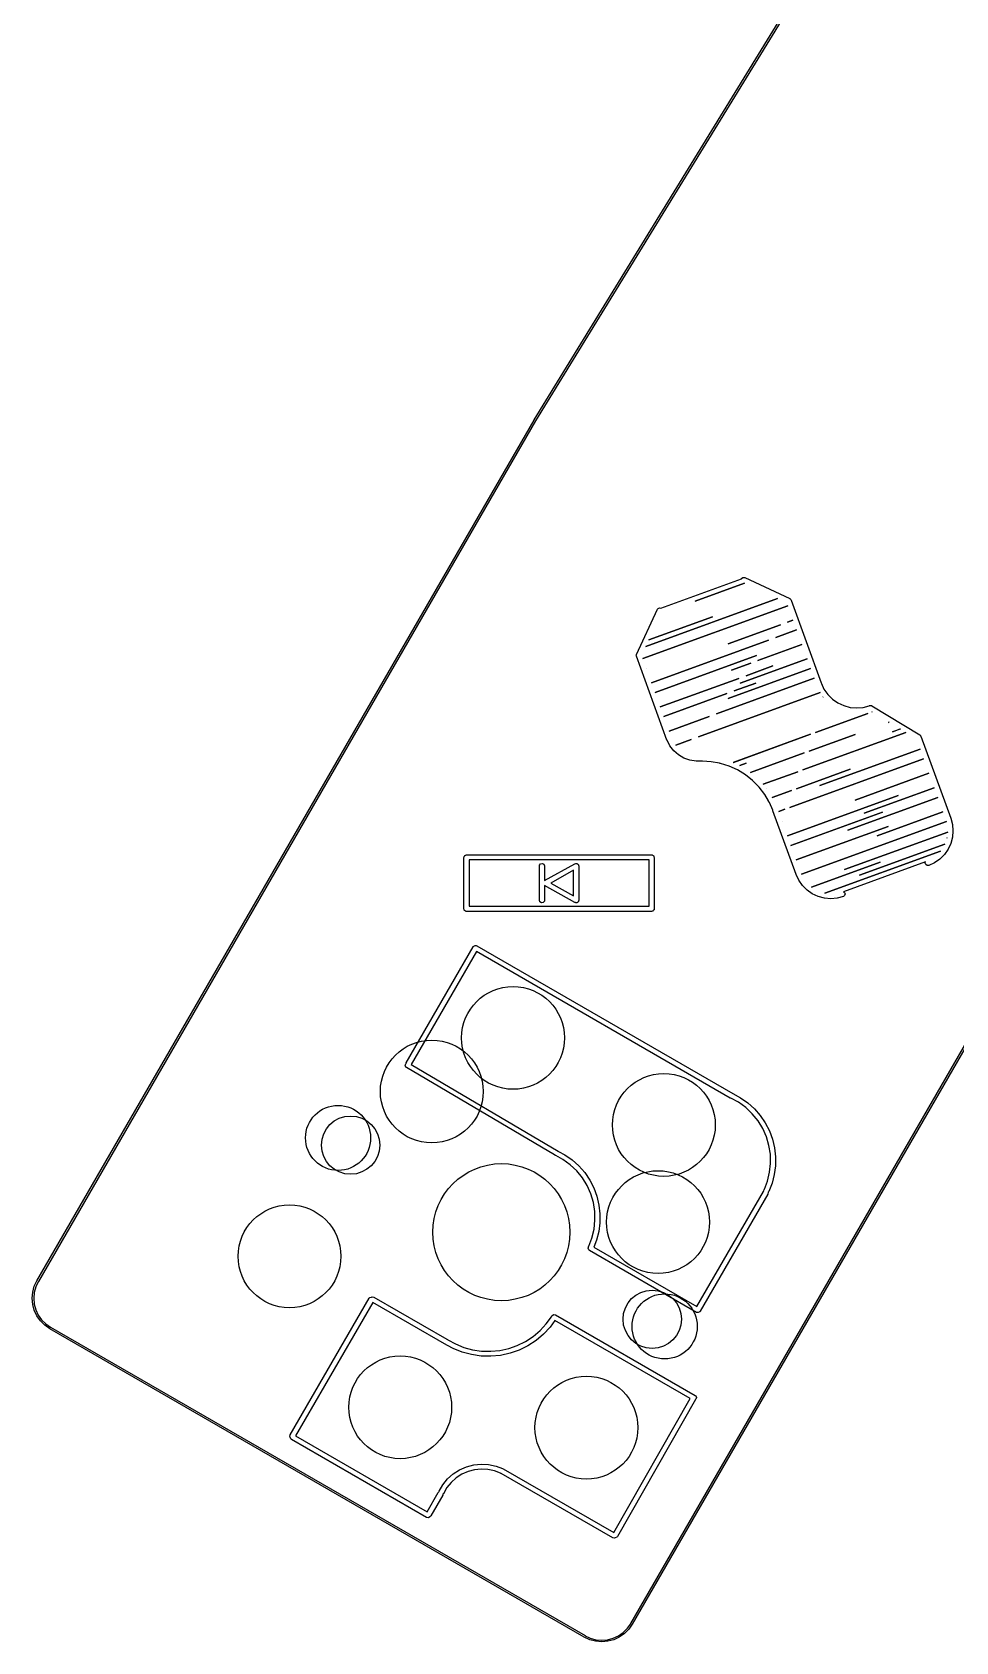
# Model space of a CAD drawing. Extents: x 66 to 223, y -169 to -36.
# Drawn here: x 65.63 to 92.57, y -169.14 to -122.17 of the extents above; entities that cross this region are included whole.
import ezdxf

# ---------------------------------------------------------------- set-up
doc = ezdxf.new("R2010")
doc.units = 0
doc.layers.add('BLACK', color=7, linetype='CONTINUOUS')

msp = doc.modelspace()

# ---------------------------------------------------------------- linework, layer by layer
at = {"layer": 'BLACK', "linetype": 'CONTINUOUS'}
for p, q in [((80.269, -133.486), (89.165, -118.993)), ((89.2113, -119.013), (80.3118, -133.512)), ((65.7687, -158.602), (80.2687, -133.487)), ((80.3118, -133.512), (65.812, -158.627)), ((80.2687, -133.487), (80.269, -133.487)), ((80.269, -133.487), (80.269, -133.486)), ((86.3208, -138.11), (86.3628, -138.081)), ((86.3628, -138.081), (86.4139, -138.086)), ((86.4139, -138.086), (87.7277, -138.698)), ((83.9703, -138.978), (86.3172, -138.124)), ((84.9696, -138.774), (86.4107, -138.25)), ((86.4107, -138.25), (84.9696, -138.774)), ((86.3172, -138.124), (86.3208, -138.11)), ((86.4107, -138.25), (86.4107, -138.25)), ((83.2584, -140.325), (83.871, -139.011)), ((83.4396, -140.448), (87.6682, -138.909)), ((87.6682, -138.909), (83.4396, -140.448)), ((83.5307, -140.096), (87.372, -138.698)), ((87.372, -138.698), (83.5307, -140.096)), ((83.871, -139.011), (83.886, -138.99)), ((83.886, -138.99), (83.9325, -138.968)), ((83.9325, -138.968), (83.9703, -138.978)), ((87.372, -138.698), (87.372, -138.698)), ((87.6682, -138.909), (87.6682, -138.909)), ((87.7277, -138.698), (87.7315, -138.701)), ((87.7315, -138.701), (87.7335, -138.701)), ((87.7335, -138.701), (87.7356, -138.704)), ((87.7356, -138.704), (87.749, -138.713)), ((87.749, -138.713), (87.7559, -138.728)), ((87.7559, -138.728), (87.7664, -138.74)), ((87.7664, -138.74), (88.6472, -141.16)), ((83.6203, -139.904), (85.4701, -139.23)), ((85.4701, -139.23), (83.6203, -139.904)), ((85.9328, -140.02), (87.4542, -139.466)), ((87.4543, -139.466), (85.9328, -140.02)), ((87.4542, -139.466), (87.4543, -139.466)), ((87.6663, -139.389), (87.8222, -139.332)), ((87.8222, -139.332), (87.6663, -139.389)), ((87.6663, -139.389), (87.6663, -139.389)), ((87.8222, -139.332), (87.8222, -139.332)), ((83.6203, -139.904), (83.6203, -139.904)), ((83.6961, -141.153), (87.1079, -139.911)), ((87.1079, -139.911), (83.6961, -141.153)), ((87.1079, -139.911), (87.1079, -139.911)), ((87.3199, -139.834), (87.9248, -139.614)), ((87.9248, -139.614), (87.3199, -139.834)), ((87.3199, -139.834), (87.3199, -139.834)), ((87.9248, -139.614), (87.9248, -139.614)), ((83.2514, -140.356), (83.257, -140.341)), ((83.2542, -140.373), (83.2514, -140.356)), ((83.254, -140.376), (83.2542, -140.373)), ((83.2551, -140.378), (83.254, -140.376)), ((83.2559, -140.382), (83.2551, -140.378)), ((84.1452, -142.825), (83.2559, -140.382)), ((83.257, -140.341), (83.2584, -140.325)), ((83.5307, -140.096), (83.5307, -140.096)), ((83.7988, -141.435), (86.7615, -140.357)), ((86.7615, -140.357), (83.7988, -141.435)), ((86.7615, -140.357), (86.7615, -140.357)), ((86.8004, -140.502), (88.0787, -140.037)), ((88.0787, -140.037), (86.8004, -140.502)), ((88.0787, -140.037), (88.0787, -140.037)), ((83.4396, -140.448), (83.4396, -140.448)), ((83.5422, -140.73), (83.5422, -140.73)), ((83.5422, -140.73), (83.5426, -140.73)), ((83.5426, -140.73), (83.5422, -140.73)), ((83.5426, -140.73), (83.5426, -140.73)), ((85.9345, -141.615), (88.3352, -140.742)), ((88.3352, -140.742), (85.9345, -141.615)), ((86.0315, -140.782), (86.5883, -140.579)), ((86.5883, -140.579), (86.0315, -140.782)), ((86.2809, -141.17), (88.2326, -140.46)), ((88.2326, -140.46), (86.2809, -141.17)), ((86.454, -140.947), (87.232, -140.664)), ((87.232, -140.664), (86.454, -140.947)), ((86.5883, -140.579), (86.5883, -140.579)), ((86.8004, -140.502), (86.8004, -140.502)), ((88.2326, -140.46), (88.2326, -140.46)), ((88.3352, -140.742), (88.3352, -140.742)), ((83.6961, -141.153), (83.6961, -141.153)), ((83.9527, -141.858), (86.242, -141.025)), ((86.242, -141.025), (83.9527, -141.858)), ((85.5881, -142.061), (88.4378, -141.024)), ((88.4378, -141.024), (85.5881, -142.061)), ((86.1077, -141.393), (86.7348, -141.164)), ((86.7348, -141.164), (86.1077, -141.393)), ((86.242, -141.025), (86.242, -141.025)), ((86.2809, -141.17), (86.2809, -141.17)), ((86.454, -140.947), (86.454, -140.947)), ((88.4378, -141.024), (88.4378, -141.024)), ((88.6472, -141.16), (88.6472, -141.16)), ((88.6472, -141.16), (88.6472, -141.16)), ((88.6472, -141.16), (88.65, -141.176)), ((88.65, -141.176), (88.7245, -141.336)), ((88.7245, -141.336), (88.8349, -141.494)), ((83.7988, -141.435), (83.7988, -141.435)), ((84.0553, -142.14), (85.8956, -141.47)), ((85.8956, -141.47), (84.0553, -142.14)), ((85.0686, -142.729), (88.6184, -141.437)), ((88.6184, -141.437), (85.0686, -142.729)), ((85.8956, -141.47), (85.8956, -141.47)), ((85.9345, -141.615), (85.9345, -141.615)), ((86.1077, -141.393), (86.1077, -141.393)), ((88.6184, -141.437), (88.6184, -141.437)), ((88.7019, -141.56), (88.69, -141.57)), ((88.69, -141.57), (88.7058, -141.564)), ((88.7058, -141.564), (88.7019, -141.56)), ((88.8349, -141.494), (88.971, -141.63)), ((88.971, -141.63), (89.1287, -141.74)), ((89.1287, -141.74), (89.3031, -141.822)), ((89.3031, -141.822), (89.4891, -141.871)), ((89.8726, -141.871), (90.0486, -141.824)), ((90.0486, -141.824), (90.057, -141.818)), ((90.057, -141.818), (90.0651, -141.817)), ((90.0651, -141.817), (90.0712, -141.814)), ((90.0712, -141.814), (90.0847, -141.817)), ((90.0847, -141.817), (90.1034, -141.816)), ((90.1034, -141.816), (90.1125, -141.822)), ((90.1125, -141.822), (90.1215, -141.824)), ((90.1215, -141.824), (91.5208, -142.671)), ((83.9527, -141.858), (83.9527, -141.858)), ((84.0553, -142.14), (84.0553, -142.14)), ((84.2092, -142.563), (85.3761, -142.138)), ((85.3761, -142.138), (84.2092, -142.563)), ((85.3761, -142.138), (85.3761, -142.138)), ((85.5881, -142.061), (85.5881, -142.061)), ((88.4825, -142.604), (90.0064, -142.049)), ((90.0064, -142.049), (88.4825, -142.604)), ((89.4891, -141.871), (89.6808, -141.888)), ((89.6808, -141.888), (89.8726, -141.871)), ((90.1281, -142.003), (90.1254, -142.006)), ((90.1254, -142.006), (90.1294, -142.004)), ((90.1294, -142.004), (90.1281, -142.003)), ((90.6183, -142.3), (90.6082, -142.309)), ((90.6082, -142.309), (90.6233, -142.303)), ((90.6233, -142.303), (90.6183, -142.3)), ((84.2092, -142.563), (84.2092, -142.563)), ((85.0686, -142.729), (85.0686, -142.729)), ((88.3376, -142.656), (86.0764, -143.479)), ((86.0848, -143.476), (88.3376, -142.656)), ((88.1078, -143.698), (91.1172, -142.602)), ((91.1172, -142.602), (88.1078, -143.698)), ((88.2952, -143.151), (89.6402, -142.661)), ((89.6402, -142.661), (88.2952, -143.151)), ((88.3376, -142.656), (88.3376, -142.656)), ((88.4825, -142.604), (88.4825, -142.604)), ((90.7214, -142.587), (90.9525, -142.503)), ((90.9458, -142.505), (90.7214, -142.587)), ((90.9503, -142.501), (90.9458, -142.505)), ((90.9525, -142.503), (90.9503, -142.501)), ((91.1172, -142.602), (91.1172, -142.602)), ((91.5208, -142.671), (91.5404, -142.689)), ((91.5404, -142.689), (91.5444, -142.7)), ((91.5444, -142.7), (91.5524, -142.71)), ((91.5524, -142.71), (92.4246, -145.106)), ((84.1478, -142.828), (84.1452, -142.825)), ((84.1478, -142.829), (84.1478, -142.828)), ((84.148, -142.829), (84.1478, -142.829)), ((84.2331, -142.991), (84.148, -142.829)), ((84.3466, -143.136), (84.2331, -142.991)), ((84.4845, -143.257), (84.3466, -143.136)), ((84.4025, -142.971), (84.8565, -142.806)), ((84.8566, -142.806), (84.4025, -142.971)), ((84.4025, -142.971), (84.4025, -142.971)), ((84.8565, -142.806), (84.8566, -142.806)), ((86.586, -143.773), (88.1503, -143.203)), ((88.1503, -143.203), (86.586, -143.773)), ((88.2952, -143.151), (88.2952, -143.151)), ((88.6043, -144.155), (91.5312, -143.09)), ((91.5312, -143.09), (88.6043, -144.155)), ((91.5312, -143.09), (91.5312, -143.09)), ((91.5312, -143.09), (91.5312, -143.09)), ((84.6422, -143.351), (84.4845, -143.257)), ((84.8144, -143.415), (84.6422, -143.351)), ((84.9954, -143.446), (84.8144, -143.415)), ((85.1703, -143.444), (84.9954, -143.446)), ((85.1712, -143.444), (85.1703, -143.444)), ((85.1722, -143.444), (85.1712, -143.444)), ((85.179, -143.444), (85.1722, -143.444)), ((85.1856, -143.441), (85.179, -143.444)), ((85.4399, -143.457), (85.1856, -143.441)), ((85.683, -143.502), (85.4399, -143.457)), ((85.696, -143.506), (85.683, -143.502)), ((85.7024, -143.505), (85.696, -143.506)), ((85.7045, -143.506), (85.7024, -143.505)), ((85.9611, -143.587), (85.7045, -143.506)), ((86.206, -143.698), (85.9611, -143.587)), ((86.0764, -143.479), (86.0795, -143.481)), ((86.0795, -143.481), (86.0848, -143.476)), ((86.4355, -143.839), (86.206, -143.698)), ((86.4526, -143.502), (86.2712, -143.568)), ((86.2712, -143.568), (86.2733, -143.569)), ((86.2733, -143.569), (86.277, -143.566)), ((86.277, -143.566), (86.4526, -143.502)), ((87.7331, -144.792), (91.6338, -143.372)), ((91.6338, -143.372), (87.7332, -144.792)), ((87.9205, -144.245), (89.4923, -143.673)), ((89.4923, -143.673), (87.9205, -144.245)), ((88.1078, -143.698), (88.1078, -143.698)), ((91.6338, -143.372), (91.6338, -143.372)), ((86.6461, -144.006), (86.4355, -143.839)), ((86.586, -143.773), (86.586, -143.773)), ((86.8347, -144.198), (86.6461, -144.006)), ((87.9629, -143.75), (86.9557, -144.117)), ((86.9557, -144.117), (86.9559, -144.117)), ((86.9559, -144.117), (86.9564, -144.117)), ((86.9564, -144.117), (87.9629, -143.75)), ((87.9629, -143.75), (87.9629, -143.75)), ((89.6374, -144.578), (91.7877, -143.795)), ((91.7877, -143.795), (89.6374, -144.578)), ((91.7877, -143.795), (91.7877, -143.795)), ((86.9985, -144.412), (86.8347, -144.198)), ((87.11, -144.601), (86.9985, -144.412)), ((87.0547, -144.241), (87.0515, -144.242)), ((87.0515, -144.242), (87.0522, -144.243)), ((87.0522, -144.243), (87.0547, -144.241)), ((87.1091, -144.606), (87.11, -144.601)), ((87.1347, -144.65), (87.1091, -144.606)), ((87.1386, -144.652), (87.1347, -144.65)), ((87.2355, -144.875), (87.1386, -144.652)), ((87.2193, -144.5), (87.7756, -144.297)), ((87.7756, -144.297), (87.2193, -144.5)), ((87.2193, -144.5), (87.2193, -144.5)), ((87.6617, -145.616), (90.8904, -144.441)), ((90.8904, -144.441), (87.6617, -145.616)), ((87.7756, -144.297), (87.7756, -144.297)), ((87.9205, -144.245), (87.9205, -144.245)), ((89.4239, -145.453), (92.0442, -144.5)), ((92.0442, -144.5), (89.4239, -145.453)), ((89.8944, -144.963), (91.9416, -144.218)), ((91.9416, -144.218), (89.8944, -144.963)), ((91.9416, -144.218), (91.9416, -144.218)), ((92.0442, -144.5), (92.0442, -144.5)), ((87.2386, -144.892), (87.2355, -144.875)), ((87.9141, -146.748), (87.2386, -144.892)), ((87.2386, -144.892), (87.2386, -144.892)), ((87.2386, -144.892), (87.2386, -144.892)), ((87.4052, -144.911), (87.5882, -144.845)), ((87.5882, -144.845), (87.4052, -144.911)), ((87.4052, -144.911), (87.4052, -144.911)), ((87.5882, -144.845), (87.5882, -144.845)), ((87.7332, -144.792), (87.7331, -144.792)), ((87.7643, -145.898), (90.436, -144.925)), ((90.436, -144.925), (87.7643, -145.898)), ((90.2819, -145.62), (92.1981, -144.923)), ((92.1981, -144.923), (90.2819, -145.62)), ((92.1981, -144.923), (92.1981, -144.923)), ((92.4246, -145.106), (92.4246, -145.106)), ((92.4246, -145.106), (92.4246, -145.106)), ((92.4246, -145.106), (92.4246, -145.106)), ((92.4246, -145.106), (92.4731, -145.287)), ((87.5078, -145.193), (87.5078, -145.193)), ((87.5078, -145.193), (87.5081, -145.193)), ((87.5081, -145.193), (87.5078, -145.193)), ((87.5081, -145.193), (87.5081, -145.193)), ((87.9182, -146.321), (90.5977, -145.345)), ((90.5977, -145.345), (87.9182, -146.321)), ((88.0729, -146.743), (92.2999, -145.205)), ((92.2999, -145.205), (88.0729, -146.743)), ((89.3253, -146.607), (92.3398, -145.51)), ((92.3398, -145.51), (89.3253, -146.607)), ((92.2999, -145.205), (92.2999, -145.205)), ((92.3398, -145.51), (92.3398, -145.51)), ((92.4731, -145.287), (92.4894, -145.474)), ((92.4894, -145.474), (92.4731, -145.661)), ((87.6617, -145.616), (87.6617, -145.616)), ((87.7643, -145.898), (87.7643, -145.898)), ((88.756, -147.293), (92.1298, -146.065)), ((92.1298, -146.065), (88.756, -147.293)), ((89.767, -146.765), (92.2551, -145.86)), ((92.2551, -145.86), (89.767, -146.765)), ((92.1298, -146.065), (92.1298, -146.065)), ((92.3454, -146.011), (92.2379, -146.165)), ((92.2551, -145.86), (92.2551, -145.86)), ((92.3175, -145.677), (92.3137, -145.679)), ((92.3137, -145.679), (92.3173, -145.678)), ((92.3173, -145.678), (92.3175, -145.677)), ((92.4245, -145.841), (92.3454, -146.011)), ((92.4731, -145.661), (92.4245, -145.841)), ((78.225, -146.25), (78.2267, -146.24)), ((78.225, -147.75), (78.225, -146.25)), ((78.2261, -146.237), (78.2278, -146.234)), ((78.2267, -146.24), (78.2261, -146.237)), ((78.2278, -146.234), (78.2295, -146.224)), ((78.2295, -146.224), (78.242, -146.209)), ((78.242, -146.209), (78.2518, -146.193)), ((78.2518, -146.193), (78.2582, -146.19)), ((78.2582, -146.19), (78.2625, -146.185)), ((78.2625, -146.185), (78.2817, -146.182)), ((78.2817, -146.182), (78.3, -146.175)), ((78.3, -146.175), (83.7, -146.175)), ((78.375, -146.325), (78.375, -147.675)), ((83.625, -146.325), (78.375, -146.325)), ((80.425, -146.5), (80.4295, -146.474)), ((80.425, -147.5), (80.425, -146.5)), ((80.4295, -146.474), (80.4625, -146.435)), ((80.4625, -146.435), (80.513, -146.426)), ((80.513, -146.426), (80.5575, -146.452)), ((80.5575, -146.452), (80.575, -146.5)), ((80.575, -146.928), (81.4636, -146.434)), ((80.575, -146.5), (80.575, -146.928)), ((81.4636, -146.434), (81.4882, -146.426)), ((81.4882, -146.426), (81.5006, -146.428)), ((81.5006, -146.428), (81.513, -146.426)), ((81.513, -146.426), (81.525, -146.433)), ((81.525, -146.433), (81.5386, -146.436)), ((81.5386, -146.436), (81.5465, -146.445)), ((81.5465, -146.445), (81.5575, -146.452)), ((81.5575, -146.452), (81.5622, -146.465)), ((81.5622, -146.465), (81.5709, -146.476)), ((81.5709, -146.476), (81.5707, -146.488)), ((81.5707, -146.488), (81.575, -146.5)), ((81.575, -146.5), (81.575, -147.5)), ((83.625, -147.675), (83.625, -146.325)), ((83.7, -146.175), (83.7097, -146.177)), ((83.7097, -146.177), (83.713, -146.176)), ((83.713, -146.176), (83.7159, -146.178)), ((83.7159, -146.178), (83.7257, -146.18)), ((83.7257, -146.18), (83.7406, -146.192)), ((83.7406, -146.192), (83.7575, -146.202)), ((83.7575, -146.202), (83.7598, -146.208)), ((83.7598, -146.208), (83.765, -146.213)), ((83.765, -146.213), (83.7683, -146.232)), ((83.7683, -146.232), (83.775, -146.25)), ((83.775, -146.25), (83.775, -147.75)), ((87.9182, -146.321), (87.9182, -146.321)), ((90.3661, -146.387), (88.3631, -147.117)), ((88.367, -147.115), (90.3661, -146.387)), ((91.6906, -146.384), (89.2979, -147.255)), ((91.6815, -146.416), (91.6906, -146.384)), ((91.6973, -146.46), (91.6815, -146.416)), ((91.7358, -146.486), (91.6973, -146.46)), ((91.7821, -146.484), (91.7358, -146.486)), ((91.7823, -146.484), (91.7821, -146.484)), ((91.9519, -146.405), (91.7823, -146.484)), ((92.1054, -146.297), (91.9519, -146.405)), ((92.2379, -146.165), (92.1054, -146.297)), ((81.425, -146.627), (80.7544, -147)), ((80.7544, -147), (81.425, -147.373)), ((81.425, -147.373), (81.425, -146.627)), ((83.0892, -168.602), (95.696, -146.766)), ((95.7331, -146.802), (83.1325, -168.627)), ((87.9932, -146.918), (87.914, -146.748)), ((87.914, -146.748), (87.9141, -146.748)), ((88.1007, -147.071), (87.9932, -146.918)), ((88.0729, -146.743), (88.0729, -146.743)), ((81.4636, -147.566), (80.575, -147.072)), ((80.575, -147.072), (80.575, -147.5)), ((88.2332, -147.204), (88.1007, -147.071)), ((88.3867, -147.311), (88.2332, -147.204)), ((88.3631, -147.117), (88.3643, -147.117)), ((88.3643, -147.117), (88.367, -147.115)), ((88.5565, -147.39), (88.3867, -147.311)), ((88.7375, -147.439), (88.5565, -147.39)), ((88.9242, -147.455), (88.7375, -147.439)), ((88.756, -147.293), (88.756, -147.293)), ((89.1109, -147.439), (88.9242, -147.455)), ((89.2919, -147.39), (89.1109, -147.439)), ((89.3284, -147.362), (89.2919, -147.39)), ((89.2919, -147.39), (89.2919, -147.39)), ((89.2979, -147.255), (89.3253, -147.274)), ((89.3253, -147.274), (89.3412, -147.317)), ((89.3412, -147.317), (89.3284, -147.362)), ((78.2317, -147.768), (78.225, -147.75)), ((78.235, -147.787), (78.2317, -147.768)), ((78.2402, -147.792), (78.235, -147.787)), ((78.2425, -147.798), (78.2402, -147.792)), ((78.2594, -147.808), (78.2425, -147.798)), ((78.2743, -147.82), (78.2594, -147.808)), ((78.2841, -147.822), (78.2743, -147.82)), ((78.287, -147.824), (78.2841, -147.822)), ((78.2903, -147.823), (78.287, -147.824)), ((78.3, -147.825), (78.2903, -147.823)), ((83.7, -147.825), (78.3, -147.825)), ((78.375, -147.675), (83.625, -147.675)), ((80.4425, -147.548), (80.425, -147.5)), ((80.487, -147.574), (80.4425, -147.548)), ((80.5375, -147.565), (80.487, -147.574)), ((80.5705, -147.526), (80.5375, -147.565)), ((80.575, -147.5), (80.5705, -147.526)), ((81.476, -147.568), (81.4636, -147.566)), ((81.487, -147.574), (81.476, -147.568)), ((81.5006, -147.571), (81.487, -147.574)), ((81.5142, -147.574), (81.5006, -147.571)), ((81.5251, -147.567), (81.5142, -147.574)), ((81.5375, -147.565), (81.5251, -147.567)), ((81.5464, -147.554), (81.5375, -147.565)), ((81.5582, -147.547), (81.5464, -147.554)), ((81.5624, -147.535), (81.5582, -147.547)), ((81.5705, -147.526), (81.5624, -147.535)), ((81.575, -147.5), (81.5705, -147.526)), ((83.7183, -147.818), (83.7, -147.825)), ((83.7375, -147.815), (83.7183, -147.818)), ((83.7418, -147.81), (83.7375, -147.815)), ((83.7482, -147.807), (83.7418, -147.81)), ((83.758, -147.791), (83.7482, -147.807)), ((83.7705, -147.776), (83.758, -147.791)), ((83.7722, -147.766), (83.7705, -147.776)), ((83.7739, -147.763), (83.7722, -147.766)), ((83.775, -147.75), (83.7733, -147.76)), ((83.7733, -147.76), (83.7739, -147.763)), ((76.5427, -152.241), (78.4967, -148.856)), ((78.4967, -148.856), (78.5031, -148.849)), ((78.5031, -148.849), (78.5042, -148.845)), ((78.5042, -148.845), (78.5071, -148.844)), ((78.5071, -148.844), (78.5135, -148.836)), ((78.5135, -148.836), (78.5318, -148.83)), ((78.5318, -148.83), (78.5487, -148.82)), ((78.5487, -148.82), (78.5553, -148.821)), ((78.5553, -148.821), (78.5617, -148.819)), ((78.5617, -148.819), (78.58, -148.825)), ((78.58, -148.825), (78.5992, -148.829)), ((78.5992, -148.829), (86.0686, -153.141)), ((78.5891, -148.996), (76.6868, -152.291)), ((85.9937, -153.271), (78.5891, -148.996)), ((76.5097, -152.317), (76.5277, -152.269)), ((76.5268, -152.366), (76.5097, -152.317)), ((76.5466, -152.382), (76.5268, -152.366)), ((76.5277, -152.269), (76.5388, -152.263)), ((76.5388, -152.263), (76.5427, -152.241)), ((80.8667, -154.929), (76.5466, -152.382)), ((76.6868, -152.291), (80.9732, -154.818)), ((85.997, -153.272), (85.9937, -153.271)), ((85.9997, -153.274), (85.997, -153.272)), ((86.0113, -153.276), (85.9997, -153.274)), ((86.2328, -153.396), (86.0113, -153.276)), ((86.0686, -153.141), (86.069, -153.141)), ((86.069, -153.141), (86.2921, -153.261)), ((86.4457, -153.551), (86.2328, -153.396)), ((86.2921, -153.261), (86.5052, -153.411)), ((86.6365, -153.732), (86.4457, -153.551)), ((86.5052, -153.411), (86.6986, -153.586)), ((86.6986, -153.586), (86.8696, -153.782)), ((86.8021, -153.936), (86.6365, -153.732)), ((86.9396, -154.161), (86.8021, -153.936)), ((86.8696, -153.782), (87.0156, -153.998)), ((87.0156, -153.998), (87.1345, -154.23)), ((87.0465, -154.401), (86.9396, -154.161)), ((87.1212, -154.654), (87.0465, -154.401)), ((87.1345, -154.23), (87.2246, -154.475)), ((87.2246, -154.475), (87.2846, -154.728)), ((80.8801, -154.942), (80.8667, -154.929)), ((80.8895, -154.943), (80.8801, -154.942)), ((80.897, -154.947), (80.8895, -154.943)), ((80.9004, -154.948), (80.897, -154.947)), ((81.1127, -155.063), (80.9004, -154.948)), ((80.9732, -154.818), (80.985, -154.828)), ((80.985, -154.828), (81.172, -154.929)), ((81.172, -154.929), (81.3847, -155.078)), ((87.1623, -154.914), (87.1212, -154.654)), ((87.1692, -155.177), (87.1623, -154.914)), ((87.2846, -154.728), (87.3136, -154.987)), ((87.3136, -154.987), (87.3112, -155.248)), ((81.3252, -155.218), (81.1127, -155.063)), ((81.5157, -155.398), (81.3252, -155.218)), ((81.3847, -155.078), (81.5778, -155.252)), ((81.681, -155.603), (81.5157, -155.398)), ((81.5778, -155.252), (81.7485, -155.449)), ((81.7485, -155.449), (81.8942, -155.664)), ((87.0801, -155.694), (87.1416, -155.439)), ((87.1416, -155.439), (87.1692, -155.177)), ((87.3112, -155.248), (87.2774, -155.506)), ((81.8182, -155.827), (81.681, -155.603)), ((81.925, -156.067), (81.8182, -155.827)), ((81.8942, -155.664), (82.013, -155.895)), ((82.013, -155.895), (82.103, -156.139)), ((86.9817, -155.938), (86.9897, -155.93)), ((86.9897, -155.93), (87.0801, -155.694)), ((87.2127, -155.758), (87.118, -156.001)), ((87.2774, -155.506), (87.2127, -155.758)), ((81.9996, -156.318), (81.925, -156.067)), ((82.0406, -156.578), (81.9996, -156.318)), ((82.103, -156.139), (82.1629, -156.393)), ((82.1629, -156.393), (82.1919, -156.651)), ((85.0199, -159.358), (86.9594, -155.998)), ((87.0893, -156.073), (85.1168, -159.49)), ((86.9594, -155.998), (86.9761, -155.978)), ((86.9761, -155.978), (86.977, -155.978)), ((86.977, -155.978), (86.9817, -155.938)), ((87.0982, -156.023), (87.0893, -156.073)), ((87.1179, -156.001), (87.0981, -156.023)), ((87.0981, -156.023), (87.0982, -156.023)), ((87.118, -156.001), (87.1179, -156.001)), ((82.02, -157.102), (82.0475, -156.84)), ((82.0475, -156.84), (82.0406, -156.578)), ((82.1919, -156.651), (82.1895, -156.911)), ((81.9587, -157.357), (82.02, -157.102)), ((82.1558, -157.169), (82.0913, -157.421)), ((82.1895, -156.911), (82.1558, -157.169)), ((81.846, -157.655), (81.858, -157.622)), ((81.8636, -157.703), (81.846, -157.655)), ((81.858, -157.622), (81.8606, -157.6)), ((81.8606, -157.6), (81.8685, -157.592)), ((81.8835, -157.72), (81.8636, -157.703)), ((81.8685, -157.592), (81.9587, -157.357)), ((85.0099, -159.525), (81.8835, -157.72)), ((82.0913, -157.421), (82.013, -157.622)), ((82.013, -157.622), (85.0199, -159.358)), ((65.6932, -158.764), (65.7687, -158.602)), ((65.8057, -158.632), (65.7367, -158.78)), ((65.7687, -158.602), (65.7687, -158.602)), ((65.812, -158.627), (65.8057, -158.632)), ((65.6314, -159.114), (65.6469, -158.936)), ((65.6469, -159.292), (65.6314, -159.114)), ((65.6469, -158.936), (65.6932, -158.764)), ((65.6925, -158.944), (65.6776, -159.114)), ((65.6776, -159.114), (65.6925, -159.284)), ((65.7367, -158.78), (65.6925, -158.944)), ((73.1598, -163.1), (75.4598, -159.116)), ((75.4598, -159.116), (75.4765, -159.096)), ((75.4765, -159.096), (75.5247, -159.079)), ((75.5247, -159.079), (75.5292, -159.08)), ((75.5292, -159.08), (75.5459, -159.071)), ((75.5459, -159.071), (75.5964, -159.08)), ((75.5964, -159.08), (77.7273, -160.31)), ((65.6932, -159.465), (65.6469, -159.292)), ((65.6925, -159.284), (65.7367, -159.449)), ((65.7687, -159.627), (65.6932, -159.465)), ((65.7367, -159.449), (65.8088, -159.604)), ((65.8712, -159.773), (65.7687, -159.627)), ((65.8088, -159.604), (65.9066, -159.743)), ((75.5647, -159.235), (73.3147, -163.132)), ((77.7298, -160.485), (75.5647, -159.235)), ((80.6263, -159.86), (80.7763, -159.654)), ((80.7763, -159.654), (80.779, -159.643)), ((80.779, -159.643), (80.7973, -159.628)), ((80.7973, -159.628), (80.8017, -159.616)), ((80.8017, -159.616), (80.8461, -159.59)), ((80.8461, -159.59), (80.8966, -159.599)), ((80.8966, -159.599), (84.9669, -161.949)), ((85.0604, -159.534), (85.0099, -159.525)), ((85.1048, -159.508), (85.0604, -159.534)), ((85.1075, -159.501), (85.1048, -159.508)), ((85.1168, -159.49), (85.1075, -159.501)), ((65.9975, -159.899), (65.8712, -159.773)), ((65.9066, -159.743), (66.0272, -159.864)), ((66.1438, -160.002), (65.9975, -159.899)), ((66.0272, -159.864), (66.1609, -159.958)), ((81.7323, -169.002), (66.1438, -160.002)), ((66.1438, -160.002), (66.1438, -160.002)), ((66.1609, -159.958), (66.1688, -159.959)), ((66.1688, -159.959), (81.7573, -168.959)), ((80.2422, -160.227), (80.4453, -160.055)), ((80.546, -160.161), (80.3294, -160.344)), ((80.4453, -160.055), (80.6263, -159.86)), ((80.739, -159.953), (80.546, -160.161)), ((80.8779, -159.762), (80.739, -159.953)), ((84.8272, -162.042), (80.8779, -159.762)), ((77.7273, -160.31), (77.7451, -160.315)), ((77.7489, -160.488), (77.7298, -160.485)), ((77.7451, -160.315), (77.7521, -160.323)), ((77.9122, -160.579), (77.7489, -160.488)), ((77.7521, -160.323), (77.9753, -160.447)), ((78.1748, -160.686), (77.9122, -160.579)), ((77.9753, -160.447), (78.2215, -160.547)), ((78.2215, -160.547), (78.478, -160.617)), ((78.478, -160.617), (78.7411, -160.655)), ((79.2714, -160.636), (79.5309, -160.578)), ((79.5309, -160.578), (79.7816, -160.49)), ((79.8383, -160.625), (79.571, -160.719)), ((79.7816, -160.49), (80.0199, -160.372)), ((80.0924, -160.499), (79.8383, -160.625)), ((80.0199, -160.372), (80.2422, -160.227)), ((80.3294, -160.344), (80.0924, -160.499)), ((78.4483, -160.76), (78.1748, -160.686)), ((78.7288, -160.801), (78.4483, -160.76)), ((79.0121, -160.808), (78.7288, -160.801)), ((78.7411, -160.655), (79.0068, -160.662)), ((79.0068, -160.662), (79.2714, -160.636)), ((79.2942, -160.78), (79.0121, -160.808)), ((79.571, -160.719), (79.2942, -160.78)), ((82.5984, -165.951), (84.8272, -162.042)), ((84.9669, -161.949), (84.9869, -161.966)), ((84.9869, -161.966), (85.0044, -162.014)), ((85.0044, -162.014), (84.9869, -162.063)), ((84.9821, -162.073), (82.7037, -166.069)), ((84.9836, -162.064), (84.9821, -162.073)), ((84.9869, -162.063), (84.9836, -162.064)), ((73.1509, -163.15), (73.1598, -163.1)), ((73.1605, -163.167), (73.1509, -163.15)), ((73.1589, -163.172), (73.1605, -163.167)), ((73.1764, -163.22), (73.1589, -163.172)), ((73.1964, -163.237), (73.1764, -163.22)), ((77.1368, -165.512), (73.1964, -163.237)), ((73.3147, -163.132), (77.1512, -165.347)), ((77.6088, -164.556), (77.7475, -164.386)), ((77.7475, -164.386), (77.911, -164.239)), ((77.9996, -164.355), (77.8532, -164.486)), ((77.911, -164.239), (78.0954, -164.12)), ((78.1648, -164.249), (77.9996, -164.355)), ((78.0954, -164.12), (78.2962, -164.031)), ((78.3446, -164.169), (78.1648, -164.249)), ((78.2962, -164.031), (78.5084, -163.975)), ((78.5346, -164.119), (78.3446, -164.169)), ((78.5084, -163.975), (78.7268, -163.953)), ((78.7302, -164.099), (78.5346, -164.119)), ((78.7268, -163.953), (78.9459, -163.965)), ((78.9264, -164.11), (78.7302, -164.099)), ((79.1186, -164.151), (78.9264, -164.11)), ((78.9459, -163.965), (79.1605, -164.011)), ((79.2929, -164.219), (79.1186, -164.151)), ((79.1605, -164.011), (79.351, -164.085)), ((79.3002, -164.226), (79.2929, -164.219)), ((79.3127, -164.227), (79.3002, -164.226)), ((82.5669, -166.106), (79.3127, -164.227)), ((79.351, -164.085), (79.3727, -164.089)), ((79.3727, -164.089), (82.5984, -165.951)), ((77.1512, -165.347), (77.4762, -164.784)), ((77.6061, -164.859), (77.2561, -165.465)), ((77.4762, -164.784), (77.4929, -164.764)), ((77.4929, -164.764), (77.4962, -164.763)), ((77.4962, -164.763), (77.4985, -164.745)), ((77.4985, -164.745), (77.6088, -164.556)), ((77.4985, -164.745), (77.4985, -164.745)), ((77.6103, -164.835), (77.6061, -164.859)), ((77.6337, -164.81), (77.6103, -164.835)), ((77.6351, -164.8), (77.6337, -164.81)), ((77.729, -164.639), (77.6351, -164.8)), ((77.8532, -164.486), (77.729, -164.639)), ((77.1873, -165.52), (77.1368, -165.512)), ((77.2318, -165.495), (77.1873, -165.52)), ((77.2348, -165.487), (77.2318, -165.495)), ((77.2394, -165.485), (77.2348, -165.487)), ((77.2561, -165.465), (77.2394, -165.485)), ((82.6175, -166.115), (82.5669, -166.106)), ((82.6343, -166.106), (82.6175, -166.115)), ((82.639, -166.107), (82.6343, -166.106)), ((82.6871, -166.089), (82.639, -166.107)), ((82.7037, -166.069), (82.6871, -166.089)), ((82.9946, -168.743), (83.0881, -168.61)), ((83.0881, -168.61), (83.0892, -168.602)), ((83.0892, -168.602), (83.0892, -168.602)), ((81.8942, -169.077), (81.7323, -169.002)), ((81.7323, -169.002), (81.7323, -169.002)), ((81.7573, -168.959), (81.7622, -168.965)), ((81.7622, -168.965), (81.9101, -169.034)), ((82.0668, -169.124), (81.8942, -169.077)), ((81.9101, -169.034), (82.0748, -169.078)), ((82.0748, -169.078), (82.2448, -169.093)), ((82.2448, -169.093), (82.4148, -169.078)), ((82.4148, -169.078), (82.5796, -169.034)), ((82.5954, -169.077), (82.4228, -169.124)), ((82.5796, -169.034), (82.7342, -168.962)), ((82.7573, -169.002), (82.5954, -169.077)), ((82.7342, -168.962), (82.8739, -168.864)), ((82.9037, -168.899), (82.7573, -169.002)), ((82.8739, -168.864), (82.9946, -168.743)), ((83.03, -168.773), (82.9037, -168.899)), ((83.1325, -168.627), (83.03, -168.773)), ((83.1325, -168.627), (83.1325, -168.627)), ((82.2448, -169.139), (82.0668, -169.124)), ((82.4228, -169.124), (82.2448, -169.139))]:
    msp.add_line(p, q, dxfattribs=at)
at = {"layer": 'BLACK'}
for centre, radius in [((79.6569, -151.517), 1.5), ((79.6569, -151.517), 1.5), ((77.287, -153.081), 1.5), ((77.287, -153.081), 1.5), ((84.0563, -154.057), 1.5), ((84.0563, -154.057), 1.5), ((74.5535, -154.436), 0.95), ((74.5535, -154.436), 0.95), ((74.9172, -154.646), 0.85), ((74.9172, -154.646), 0.85), ((79.3166, -157.186), 2), ((79.3166, -157.186), 2), ((83.8862, -156.891), 1.5), ((83.8862, -156.891), 1.5), ((73.1365, -157.89), 1.5), ((73.1365, -157.89), 1.5), ((83.716, -159.726), 0.85), ((83.716, -159.726), 0.85), ((84.0797, -159.936), 0.95), ((84.0797, -159.936), 0.95), ((76.3666, -162.296), 1.5), ((76.3666, -162.296), 1.5), ((81.7967, -162.89), 1.5), ((81.7967, -162.89), 1.5)]:
    msp.add_circle(centre, radius, dxfattribs=at)

doc.saveas('drawing.dxf')
